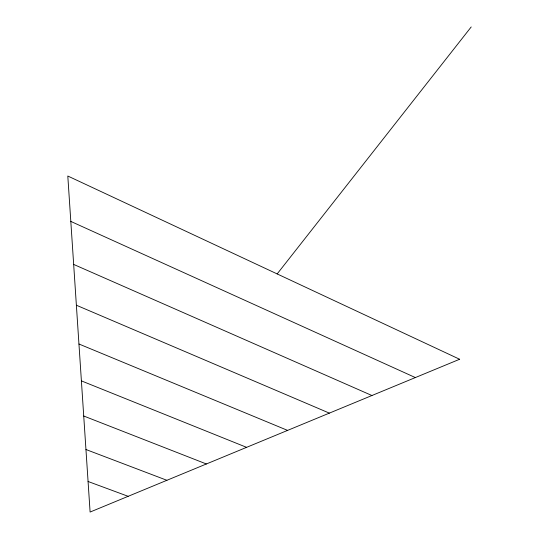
<?xml version="1.0" encoding="UTF-8"?>
<svg xmlns="http://www.w3.org/2000/svg" width="539" height="539" viewBox="0 0 539 539"><rect width="100%" height="100%" fill="white"/><g stroke="black" fill="none" stroke-linecap="round" stroke-linejoin="round"><path stroke-width="0.81" d="M277.167 273.927L471.201 26.95M88.073 481.489L128.147 496.318M85.95 449.513L166.901 480.296M83.727 416.014L206.383 463.971M81.396 380.884L246.599 447.343M78.95 344.003L287.59 430.391M76.376 305.229L329.363 413.123M73.668 264.42L371.944 395.518M70.811 221.414L415.353 377.563M459.632 359.257L90.101 512.05L67.799 176.017L459.632 359.257"/></g></svg>
